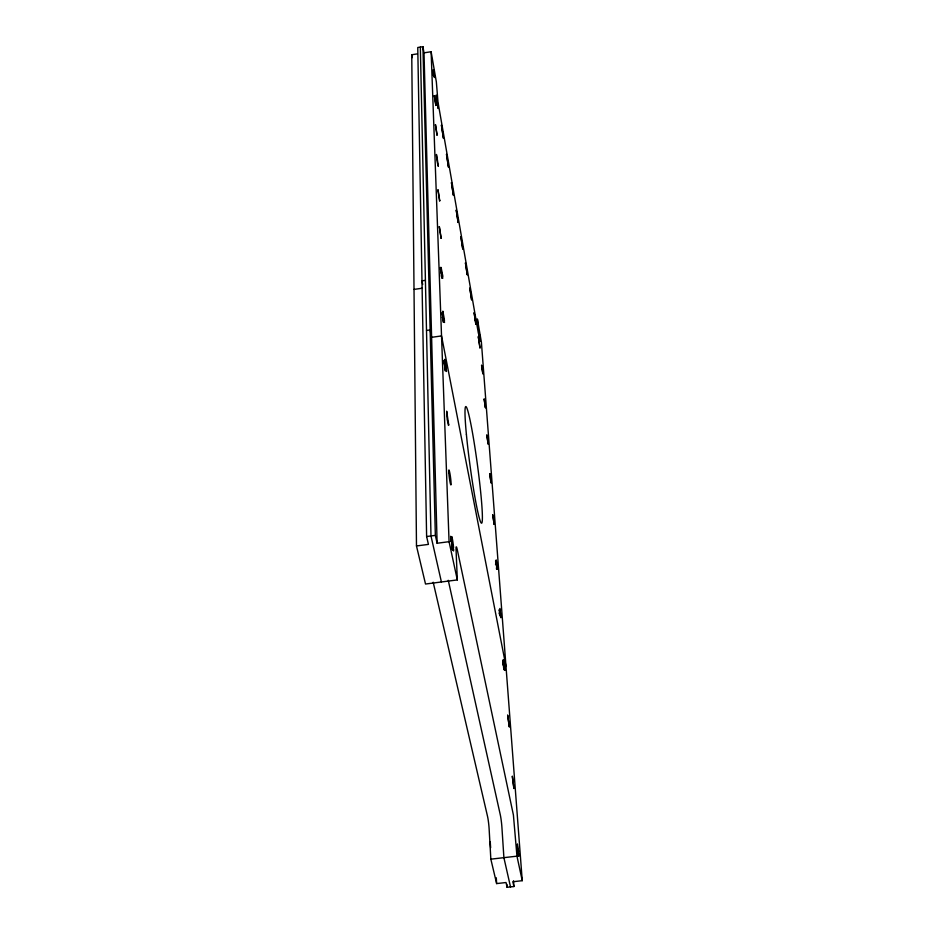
<?xml version="1.0" encoding="UTF-8"?>
<svg xmlns="http://www.w3.org/2000/svg" width="934" height="934" viewBox="0 0 934 934"><rect width="100%" height="100%" fill="white"/><g stroke="black" fill="none" stroke-linecap="round" stroke-linejoin="round"><path stroke-width="1.4" d="M452.5 548.643L451.636 536.641L452.208 538.089A6.807 0.584 82.6 0 1 453.165 543.927L453.188 548.958L452.441 549.963M441.712 277.9L441.14 267.416L442.483 274.783L442.191 277.9M443.136 322.113L442.844 311.174L444.245 318.716L443.942 322.137L443.125 320.584M517.319 844.196L518.475 852.31M518.487 853.034L517.845 855.205M445.039 370.775L444.736 359.368L446.172 366.957L445.822 370.74L445.063 369.42M479.376 336.929L480.181 341.249L479.364 334.29L479.679 337.956M504.08 665.755L503.589 659.953L504.442 669.631L503.905 668.756M433.072 70.412L434.298 77.02L433.446 69.641L434.485 77.557M499.912 608.454L500.752 615.343M496.584 564.942C494.95 550.231 498.686 573.079 496.398 567.942M496.678 568.176L496.514 569.121M453.609 550.955L453.644 549.04M446.417 371.487L446.464 370.249M445.051 361.68L445.028 360.104M451.986 538.813L451.974 537.225M503.73 661.214L503.765 660.221M517.424 845.142L517.483 844.231M503.905 669.725L504.103 666.444M424.013 52.841L431.123 51.732L449.067 541.685L437.112 543.249L424.013 52.841L422.927 46.7L417.755 47.506L426.616 536.536L428.426 544.394L416.482 545.958L425.519 584.03L457.321 579.921L456.061 549.776A10.496 0.876 82.7 0 1 457.31 549.834L513.408 815.008L516.957 856.163L522.246 880.68L512.848 881.754L513.922 886.529L507.115 887.3L506.018 882.525L496.631 883.587L490.84 859.163L489.124 828.855A9.036 0.736 83.6 0 0 487.548 816.444L433.189 582.232M416.482 545.958L411.754 54.756L417.428 53.868M425.414 280.352L421.981 280.842L422.705 284.45M414.007 289.412L422.075 288.244M474.624 319.697L477.437 319.288L481.395 342.159L522.246 880.68M426.511 330.461L430.13 329.947L431.613 337.326L441.537 335.925L506.006 666.502L503.309 666.841M426.616 536.536L435.349 535.38L422.927 46.7M490.84 859.163L516.957 856.163M442.086 277.877L441.245 275.717M516.922 846.916L518.685 856.396L517.915 853.676M503.449 663.233L504.769 670.11L503.893 666.631M451.694 544.043L452.406 547.441A8.313 0.712 82.6 0 0 453.06 550.488L451.706 545.258M500.005 613.486L500.846 617.736L500.169 615.074M495.697 560.879L497.227 569.308L496.573 566.681M444.105 360.851L445.927 370.471L444.958 366.653M442.261 312.505L444 321.728L443.276 318.938M440.474 267.86L442.237 277.363L441.35 273.732M479.621 338.19L480.088 340.723M433.434 72.373L434.018 75.456M446.148 368.463L446.394 369.117L446.172 366.957M504.629 666.829L504.839 667.39L504.617 665.428M453.27 546.764L453.55 547.546L453.294 544.872M518.452 851.528L518.685 852.182L518.428 849.823M434.508 76.892L434.532 76.004M480.181 340.058L480.181 339.182M442.459 276.009L442.681 276.674L442.483 274.783M444.222 320.035L444.456 320.736L444.245 318.716M497.145 566.704L497.332 567.288L497.133 565.537M500.741 614.77L500.939 615.389L500.729 613.533M451.624 547.873L451.846 548.573M518.265 854.447L517.903 852.765M433.388 75.152L432.874 72.829M452.406 547.441L451.928 545.222M441.408 581.975L430.983 535.964L420.335 47.109M510.513 886.915L503.893 857.669L501.92 827.372A9.036 0.654 83.4 0 0 500.32 814.95L448.262 580.294M435.349 535.38L437.112 543.249M504.372 668.125L504.056 666.607M500.472 615.763L500.157 614.28M445.355 367.576L444.946 365.614M443.452 318.903L443.055 317.011M442.284 317.186L442.447 317.945M496.865 567.347L496.561 565.911M441.712 274.596L441.338 272.775M449.067 541.685L457.321 579.921M516.922 851.738L517.086 852.509M479.737 338.808L479.866 339.416M433.878 74.592L433.574 73.109M499.468 614.198L499.211 612.926M443.066 318.004L442.202 313.334M478.99 337.793L478.71 336.345M500.005 614.315L499.713 611.863M444.759 365.649L444.059 361.738M495.534 564.031L495.65 564.638M502.936 664.436L503.064 665.148M479.376 337.583L479.27 336.322M440.988 271.887L440.404 268.537M411.754 54.756L412.268 57.628M503.73 665.802L502.959 659.883M432.944 70.435L433.166 71.696M517.541 851.866L517.027 848.866M479.002 334.757L479.154 336.345M496.129 564.393L495.557 560.902M499.702 612.704L499.2 609.633M431.123 51.732L436.353 81.912L437.988 102.121L478.418 333.473L477.437 319.288M479.049 335.773L478.885 334.781M450.865 536.408L450.982 537.097M450.643 536.431L451.25 541.019M499.305 610.334L499.433 611.093M451.274 541.662L450.62 536.781M451.052 541.708L450.713 539.467M503.169 662.463L502.947 661.027M440.509 267.404L441.082 272.027M440.416 267.988L440.906 272.039M444.199 360.267L444.806 365.871M451.099 537.914L451.472 540.996M444.117 361.073L444.619 365.883M442.459 313.088L442.938 317.735M442.284 313.112L442.763 317.747M432.979 71.124L433.061 71.79M433.271 72.49L433.423 75.467M433.131 72.502L433.213 73.237M499.865 609.377L500.227 614.198M433.423 73.984L433.563 75.456M495.907 562.98L496.047 564.521M495.767 562.992L495.907 564.533M503.286 662.591L503.496 665.101M503.134 662.603L503.344 665.113M517.471 845.667L517.891 852.614M499.597 612.447L499.515 613.276M513.513 880.739L513.922 886.529M499.655 613.264L499.562 614.082M506.928 884.393L507.115 887.3M518.814 853.629L518.919 855.778M504.944 668.534L505.002 670.098M501.033 616.452L501.091 617.292M497.425 568.281L497.472 569.063M496.293 877.762L496.631 883.587M451.834 545.725L451.916 548.888M451.612 545.736L451.694 548.912M444.514 321.786L444.526 322.499M442.751 277.643L442.751 278.285M490.642 847.663A16.298 1.308 83.7 0 1 490.268 841.604M439.307 226.623L441.128 238.322L439.307 226.623M439.704 200.39L439.645 201.16L437.953 189.672L439.704 200.39M438.326 166.252C436.762 163.041 434.894 141.361 438.326 166.252M438.221 107.807L438.139 108.484L436.19 95.07L438.221 107.807M437.065 134.694L436.995 135.29L435.442 124.596L437.065 134.694M435.886 105.449L434.322 95.63L435.886 105.449M494.156 524.394L492.778 514.949L494.156 524.394M491.039 482.785L489.708 473.62L491.039 482.785M488.132 443.977L486.836 435.092L488.132 443.977M485.411 407.703L484.151 399.075L485.411 407.703M482.855 373.728L481.582 365.322L482.855 373.728M479.994 347.903L478.313 336.754L479.994 347.903M475.861 324.168L474.145 312.808L475.861 324.168M513.91 788.459L512.334 776.341L513.91 788.459M471.6 299.779L469.849 288.209L471.6 299.779M509.287 726.815L507.676 715.234L509.287 726.815M448.705 424.783L448.495 425.39L447.176 419.424L446.674 411.17L448.705 424.783M467.233 274.713L465.447 262.921L467.233 274.713M462.739 248.946L460.917 236.921L462.739 248.946M458.115 222.432L456.247 210.173L458.115 222.432M453.352 195.159L451.449 182.655L453.352 195.159M448.46 167.081L446.51 154.32L448.46 167.081M443.405 138.162L441.432 125.144L443.405 138.162M466.405 434.532A58.807 3.713 82.3 0 0 481.43 523.157A58.807 3.713 82.3 0 0 473.223 436.972A58.807 3.713 82.3 0 0 466.405 434.532M448.845 473.304A7.612 0.619 82.4 0 0 450.877 484.956A7.612 0.619 82.4 0 0 450.013 473.993A7.612 0.619 82.4 0 0 448.845 473.304"/></g></svg>
